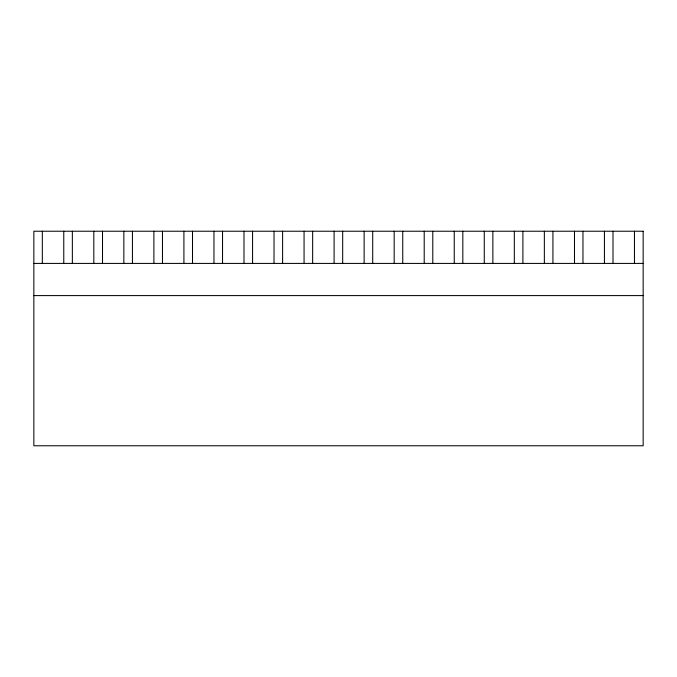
<?xml version="1.0" encoding="UTF-8"?>
<svg xmlns="http://www.w3.org/2000/svg" width="677" height="677" viewBox="0 0 677 677"><rect width="100%" height="100%" fill="white"/><g stroke="black" fill="none" stroke-linecap="round" stroke-linejoin="round"><path stroke-width="1.02" d="M33.85 263.412L643.15 263.412M33.85 295.595L643.15 295.595M634.459 231.229L634.459 263.412M613.007 231.229L613.007 263.412M604.426 231.229L604.426 263.412M582.965 231.229L582.965 263.412M574.494 231.229L574.494 263.412M552.931 231.229L552.931 263.412M544.35 231.229L544.35 263.412M522.898 231.229L522.898 263.412M514.317 231.229L514.317 263.412M492.864 231.229L492.864 263.412M484.275 231.229L484.275 263.412M462.823 231.229L462.823 263.412M454.242 231.229L454.242 263.412M432.789 231.229L432.789 263.412M424.208 231.229L424.208 263.412M402.756 231.229L402.756 263.412M394.175 231.229L394.175 263.412M372.714 231.229L372.714 263.412M364.133 231.229L364.133 263.412M342.68 231.229L342.68 263.412M334.099 231.229L334.099 263.412M312.647 231.229L312.647 263.412M304.066 231.229L304.066 263.412M282.605 231.229L282.605 263.412M274.024 231.229L274.024 263.412M252.572 231.229L252.572 263.412M243.991 231.229L243.991 263.412M222.538 231.229L222.538 263.412M213.957 231.229L213.957 263.412M192.505 231.229L192.505 263.412M183.916 231.229L183.916 263.412M162.463 231.229L162.463 263.412M153.882 231.229L153.882 263.412M132.43 231.229L132.43 263.412M123.849 231.229L123.849 263.412M102.506 231.229L102.506 263.412M93.815 231.229L93.815 263.412M72.354 231.229L72.354 263.412M63.773 231.229L63.773 263.412M42.321 231.229L42.321 263.412M643.15 231.229L33.85 231.229L33.85 445.771L643.15 445.771L643.15 231.229"/></g></svg>
